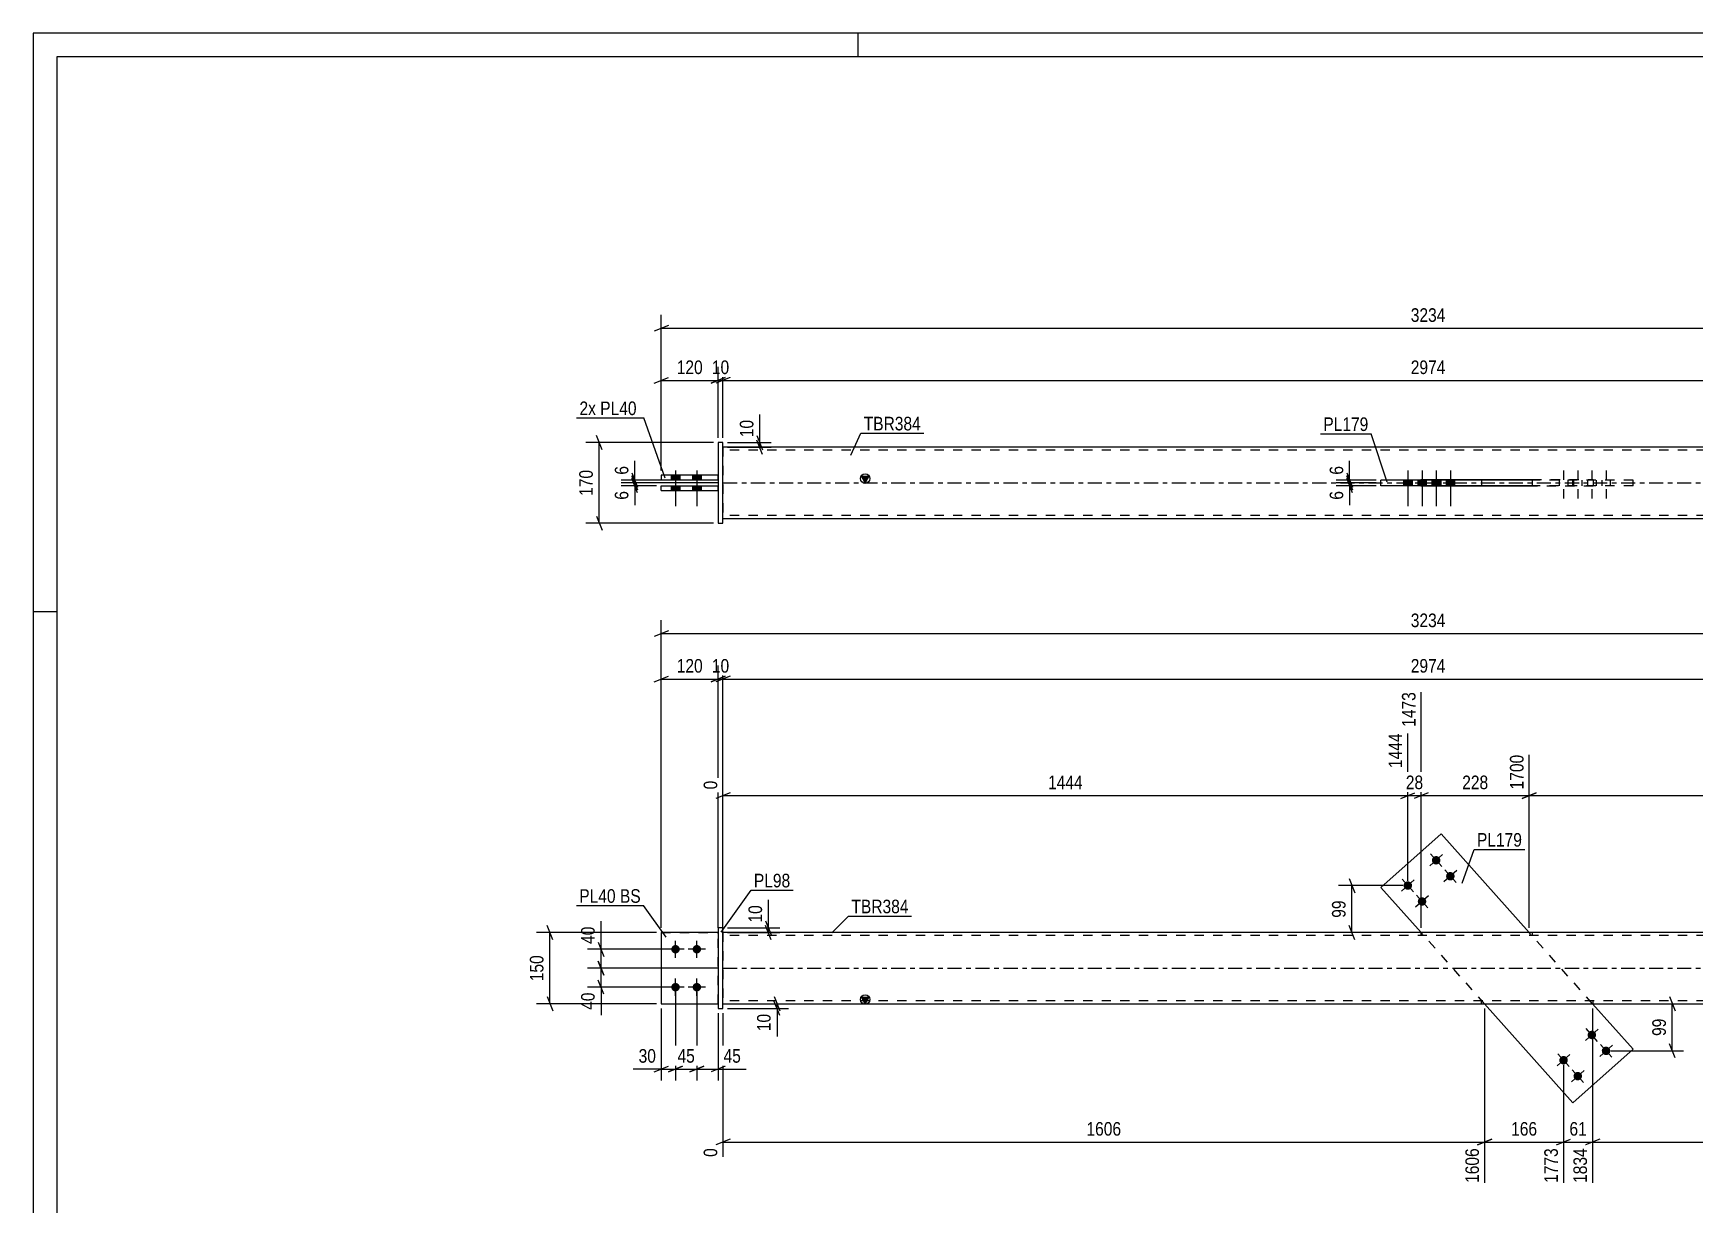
# Model space of a CAD drawing. Header units: millimetres. Extents: x 0 to 594, y 0 to 420.
# Drawn here: x 0 to 350.4, y 173 to 420 of the extents above; entities that cross this region are included whole.
import ezdxf

# ---------------------------------------------------------------- set-up
doc = ezdxf.new("R2010")
doc.units = ezdxf.units.MM
doc.linetypes.add('DXK_LINE_DOT2', pattern=[3.9198, 1.9599, -1.9599])
doc.linetypes.add('DXK_LINE_DOT3', pattern=[5.9187, 2.979, -0.9799, 0.9799, -0.9799])
doc.styles.add('Arial Narrow', font='ARIALN.TTF', dxfattribs={"height": 0.2})

# ---------------------------------------------------------------- blocks, each defined once
blk = doc.blocks.new('Unknown-580570776-1132')
at = {"color": 5, "linetype": 'Continuous'}
for p, q in [((594, 420), (0, 420)), ((0, 420), (0, 0)), ((174, 415), (174, 420)), ((589, 415), (5, 415)), ((5, 415), (5, 5)), ((5, 298), (0, 298))]:
    blk.add_line(p, q, dxfattribs=at)
blk = doc.blocks.new('Part-580570776-1690 - 1679')
at = {"color": 2, "linetype": 'Continuous'}
for p, q in [((284.2, 239.94), (296.89, 251.26)), ((296.89, 251.26), (315.49, 230.4)), ((292.71, 230.4), (284.2, 239.94)), ((324.7, 194.54), (306.09, 215.4)), ((337.38, 205.85), (328.87, 215.4)), ((337.38, 205.85), (324.7, 194.54))]:
    blk.add_line(p, q, dxfattribs=at)
at = {"color": 7, "linetype": 'DXK_LINE_DOT2'}
for p, q in [((306.09, 215.4), (292.71, 230.4)), ((328.87, 215.4), (315.49, 230.4))]:
    blk.add_line(p, q, dxfattribs=at)
blk = doc.blocks.new('Bolt-580570776-1682 - 1679')
at = {"linetype": 'Continuous'}
for points in [[(328.03, 208.23, -1), (329.37, 209.43, -1)], [(322.06, 202.9, -1), (323.4, 204.1, -1)], [(331.02, 204.87, -1), (332.37, 206.07, -1)], [(325.05, 199.55, -1), (326.4, 200.74, -1)]]:
    blk.add_hatch(color=1, dxfattribs=at).paths.add_polyline_path(points)
at = {"color": 1, "linetype": 'Continuous'}
for p, q in [((327.36, 207.63), (330.04, 210.03)), ((329.9, 207.48), (327.5, 210.17)), ((332.89, 204.13), (330.5, 206.81)), ((321.39, 202.31), (324.07, 204.7)), ((323.93, 202.16), (321.53, 204.85)), ((330.35, 204.27), (333.04, 206.67)), ((324.38, 198.95), (327.07, 201.34)), ((326.92, 198.8), (324.53, 201.49))]:
    blk.add_line(p, q, dxfattribs=at)
blk = doc.blocks.new('Bolt-580570776-1683 - 1679')
at = {"linetype": 'Continuous'}
for points in [[(296.53, 246.25, -1), (295.19, 245.05, -1)], [(299.53, 242.89, -1), (298.18, 241.69, -1)], [(290.56, 240.92, -1), (289.22, 239.72, -1)], [(293.56, 237.56, -1), (292.21, 236.37, -1)]]:
    blk.add_hatch(color=1, dxfattribs=at).paths.add_polyline_path(points)
at = {"color": 1, "linetype": 'Continuous'}
for p, q in [((297.2, 246.85), (294.52, 244.45)), ((294.66, 246.99), (297.06, 244.31)), ((300.2, 243.49), (297.51, 241.09)), ((297.66, 243.63), (300.05, 240.95)), ((291.23, 241.52), (288.55, 239.13)), ((288.69, 241.67), (291.09, 238.98)), ((291.69, 238.31), (294.08, 235.62)), ((294.23, 238.16), (291.54, 235.77))]:
    blk.add_line(p, q, dxfattribs=at)
blk = doc.blocks.new('Bolt-580570776-1684 - 1679')
at = {"linetype": 'Continuous'}
for points in [[(135.45, 226, -1), (135.45, 227.8, -1)], [(139.95, 226, -1), (139.95, 227.8, -1)], [(135.45, 218, -1), (135.45, 219.8, -1)], [(139.95, 218, -1), (139.95, 219.8, -1)]]:
    blk.add_hatch(color=1, dxfattribs=at).paths.add_polyline_path(points)
at = {"color": 1, "linetype": 'Continuous'}
for p, q in [((135.45, 225.1), (135.45, 228.7)), ((139.95, 225.1), (139.95, 228.7)), ((137.25, 226.9), (133.65, 226.9)), ((141.75, 226.9), (138.15, 226.9)), ((137.25, 218.9), (133.65, 218.9)), ((135.45, 217.1), (135.45, 220.7)), ((141.75, 218.9), (138.15, 218.9)), ((139.95, 217.1), (139.95, 220.7))]:
    blk.add_line(p, q, dxfattribs=at)
blk = doc.blocks.new('Part-580570776-1695 - 1679')
at = {"color": 2, "linetype": 'Continuous'}
for p, q in [((145.45, 231.4), (144.45, 231.4)), ((144.45, 231.4), (144.45, 214.4)), ((145.45, 214.4), (145.45, 231.4)), ((144.45, 214.4), (145.45, 214.4))]:
    blk.add_line(p, q, dxfattribs=at)
blk = doc.blocks.new('Part-580570776-1700 - 1679')
at = {"color": 7, "linetype": 'DXK_LINE_DOT2'}
for p, q in [((132.45, 230.4), (132.45, 215.4)), ((132.45, 230.4), (144.45, 230.4)), ((144.45, 230.4), (144.45, 215.4)), ((132.45, 215.4), (144.45, 215.4))]:
    blk.add_line(p, q, dxfattribs=at)
blk = doc.blocks.new('Part-580570776-1705 - 1679')
at = {"color": 2, "linetype": 'Continuous'}
for p, q in [((132.45, 230.4), (132.45, 215.4)), ((144.45, 230.4), (132.45, 230.4)), ((132.45, 215.4), (144.45, 215.4))]:
    blk.add_line(p, q, dxfattribs=at)
at = {"color": 7, "linetype": 'DXK_LINE_DOT2'}
blk.add_line((144.45, 215.4), (144.45, 230.4), dxfattribs=at)
blk = doc.blocks.new('Part-580570776-1721 - 1679')
at = {"linetype": 'Continuous'}
blk.add_hatch(color=2, dxfattribs=at).paths.add_polyline_path([(175.45, 215.4), (174.65, 216.8), (176.25, 216.8)])
at = {"color": 2, "linetype": 'Continuous'}
for p, q in [((442.88, 230.4), (145.45, 230.4)), ((145.45, 215.4), (442.88, 215.4)), ((175.45, 215.4), (174.65, 216.8)), ((174.65, 216.8), (176.25, 216.8)), ((176.25, 216.8), (175.45, 215.4))]:
    blk.add_line(p, q, dxfattribs=at)
at = {"color": 7, "linetype": 'DXK_LINE_DOT2'}
for p, q in [((145.45, 230.4), (145.45, 215.4)), ((442.88, 229.8), (145.45, 229.8)), ((292.61, 230.4), (292.61, 229.8)), ((316.13, 230.4), (316.13, 229.8)), ((442.88, 215.4), (442.88, 230.4)), ((442.88, 216), (145.45, 216)), ((305.46, 215.4), (305.46, 216)), ((328.97, 215.4), (328.97, 216))]:
    blk.add_line(p, q, dxfattribs=at)
at = {"color": 7, "linetype": 'DXK_LINE_DOT3'}
blk.add_line((145.45, 222.9), (442.88, 222.9), dxfattribs=at)
at = {"color": 2, "linetype": 'Continuous'}
blk.add_circle((175.45, 216.3), 1, dxfattribs=at)
blk = doc.blocks.new('Part-580570776-1415 - 1369')
at = {"color": 2, "linetype": 'Continuous'}
for p, q in [((132.45, 326.81), (132.45, 325.81)), ((144.45, 326.81), (132.45, 326.81)), ((144.45, 325.81), (132.45, 325.81))]:
    blk.add_line(p, q, dxfattribs=at)
at = {"color": 7, "linetype": 'DXK_LINE_DOT2'}
blk.add_line((144.45, 325.81), (144.45, 326.81), dxfattribs=at)
blk = doc.blocks.new('Part-580570776-1463 - 1369')
at = {"linetype": 'Continuous'}
blk.add_hatch(color=2, dxfattribs=at).paths.add_polyline_path([(175.45, 325.21), (174.65, 326.61), (176.25, 326.61)])
at = {"color": 2, "linetype": 'Continuous'}
for p, q in [((442.88, 332.71), (145.45, 332.71)), ((175.45, 325.21), (174.65, 326.61)), ((174.65, 326.61), (176.25, 326.61)), ((176.25, 326.61), (175.45, 325.21)), ((292.61, 325.81), (292.61, 325.91)), ((292.61, 325.91), (316.13, 325.91)), ((305.46, 325.81), (305.46, 325.91)), ((316.13, 325.91), (316.13, 324.51)), ((292.61, 324.51), (292.61, 324.61)), ((316.13, 324.51), (292.61, 324.51)), ((305.46, 324.51), (305.46, 324.61)), ((145.45, 317.71), (442.88, 317.71))]:
    blk.add_line(p, q, dxfattribs=at)
at = {"color": 7, "linetype": 'DXK_LINE_DOT2'}
for p, q in [((145.45, 332.71), (145.45, 317.71)), ((442.88, 332.11), (145.45, 332.11)), ((442.88, 317.71), (442.88, 332.71)), ((292.61, 325.91), (292.61, 324.61)), ((305.46, 325.91), (305.46, 324.61)), ((316.13, 325.91), (328.97, 325.91)), ((328.97, 325.91), (328.97, 324.51)), ((328.97, 324.51), (316.13, 324.51)), ((442.88, 318.31), (145.45, 318.31))]:
    blk.add_line(p, q, dxfattribs=at)
at = {"color": 7, "linetype": 'DXK_LINE_DOT3'}
blk.add_line((145.45, 325.21), (442.88, 325.21), dxfattribs=at)
at = {"color": 2, "linetype": 'Continuous'}
blk.add_circle((175.45, 326.11), 1, dxfattribs=at)
blk = doc.blocks.new('Part-580570776-1399 - 1369')
at = {"color": 2, "linetype": 'Continuous'}
for p, q in [((284.2, 324.61), (284.2, 325.81)), ((316.13, 325.81), (284.2, 325.81)), ((316.13, 324.61), (284.2, 324.61)), ((296.89, 324.61), (296.89, 325.81))]:
    blk.add_line(p, q, dxfattribs=at)
at = {"color": 7, "linetype": 'DXK_LINE_DOT2'}
for p, q in [((337.38, 325.81), (316.13, 325.81)), ((337.38, 324.61), (316.13, 324.61)), ((324.7, 324.61), (324.7, 325.81)), ((337.38, 324.61), (337.38, 325.81))]:
    blk.add_line(p, q, dxfattribs=at)
blk = doc.blocks.new('Part-580570776-1420 - 1369')
at = {"color": 2, "linetype": 'Continuous'}
for p, q in [((132.45, 323.61), (132.45, 324.61)), ((132.45, 324.61), (144.45, 324.61)), ((132.45, 323.61), (144.45, 323.61))]:
    blk.add_line(p, q, dxfattribs=at)
at = {"color": 7, "linetype": 'DXK_LINE_DOT2'}
blk.add_line((144.45, 323.61), (144.45, 324.61), dxfattribs=at)
blk = doc.blocks.new('Bolt-580570776-1372 - 1369')
at = {"linetype": 'Continuous'}
for points in [[(134.55, 325.81), (136.35, 325.81), (136.35, 326.81), (134.55, 326.81)], [(134.55, 325.81), (136.35, 325.81), (136.35, 326.81), (134.55, 326.81)], [(139.05, 325.81), (140.85, 325.81), (140.85, 326.81), (139.05, 326.81)], [(139.05, 325.81), (140.85, 325.81), (140.85, 326.81), (139.05, 326.81)], [(134.55, 323.61), (136.35, 323.61), (136.35, 324.61), (134.55, 324.61)], [(134.55, 323.61), (136.35, 323.61), (136.35, 324.61), (134.55, 324.61)], [(139.05, 323.61), (140.85, 323.61), (140.85, 324.61), (139.05, 324.61)], [(139.05, 323.61), (140.85, 323.61), (140.85, 324.61), (139.05, 324.61)]]:
    blk.add_hatch(color=1, dxfattribs=at).paths.add_polyline_path(points)
at = {"color": 1, "linetype": 'Continuous'}
for p, q in [((134.55, 326.81), (134.55, 325.81)), ((134.55, 326.81), (134.55, 325.81)), ((135.45, 327.81), (135.45, 320.31)), ((135.45, 327.81), (135.45, 320.31)), ((136.35, 326.81), (136.35, 325.81)), ((136.35, 326.81), (136.35, 325.81)), ((139.05, 326.81), (139.05, 325.81)), ((139.05, 326.81), (139.05, 325.81)), ((139.95, 327.81), (139.95, 320.31)), ((139.95, 327.81), (139.95, 320.31)), ((140.85, 326.81), (140.85, 325.81)), ((140.85, 326.81), (140.85, 325.81)), ((134.55, 324.61), (134.55, 323.61)), ((134.55, 324.61), (134.55, 323.61)), ((136.35, 324.61), (136.35, 323.61)), ((136.35, 324.61), (136.35, 323.61)), ((139.05, 324.61), (139.05, 323.61)), ((139.05, 324.61), (139.05, 323.61)), ((140.85, 324.61), (140.85, 323.61)), ((140.85, 324.61), (140.85, 323.61))]:
    blk.add_line(p, q, dxfattribs=at)
blk = doc.blocks.new('Part-580570776-1400 - 1369')
at = {"color": 2, "linetype": 'Continuous'}
for p, q in [((145.45, 333.71), (144.45, 333.71)), ((144.45, 333.71), (144.45, 316.71)), ((145.45, 316.71), (145.45, 333.71)), ((144.45, 316.71), (145.45, 316.71))]:
    blk.add_line(p, q, dxfattribs=at)
blk = doc.blocks.new('Bolt-580570776-1442 - 1369')
at = {"color": 1, "linetype": 'DXK_LINE_DOT2'}
for p, q in [((322.73, 327.81), (322.73, 320.31)), ((325.72, 327.81), (325.72, 320.31)), ((328.7, 327.81), (328.7, 320.31)), ((331.69, 327.81), (331.69, 320.31)), ((321.83, 325.81), (321.83, 324.61)), ((323.63, 325.81), (323.63, 324.61)), ((324.82, 325.81), (324.82, 324.61)), ((326.62, 325.81), (326.62, 324.61)), ((327.8, 325.81), (327.8, 324.61)), ((329.6, 325.81), (329.6, 324.61)), ((330.79, 325.81), (330.79, 324.61)), ((332.59, 325.81), (332.59, 324.61))]:
    blk.add_line(p, q, dxfattribs=at)
blk = doc.blocks.new('Bolt-580570776-1443 - 1369')
at = {"linetype": 'Continuous'}
for points in [[(290.79, 325.81), (288.99, 325.81), (288.99, 324.61), (290.79, 324.61)], [(293.79, 325.81), (291.99, 325.81), (291.99, 324.61), (293.79, 324.61)], [(296.76, 325.81), (294.96, 325.81), (294.96, 324.61), (296.76, 324.61)], [(299.76, 325.81), (297.96, 325.81), (297.96, 324.61), (299.76, 324.61)]]:
    blk.add_hatch(color=1, dxfattribs=at).paths.add_polyline_path(points)
at = {"color": 1, "linetype": 'Continuous'}
for p, q in [((289.89, 327.81), (289.89, 320.31)), ((292.89, 327.81), (292.89, 320.31)), ((295.86, 327.81), (295.86, 320.31)), ((298.86, 327.81), (298.86, 320.31)), ((288.99, 325.81), (288.99, 324.61)), ((290.79, 325.81), (290.79, 324.61)), ((291.99, 325.81), (291.99, 324.61)), ((293.79, 325.81), (293.79, 324.61)), ((294.96, 325.81), (294.96, 324.61)), ((296.76, 325.81), (296.76, 324.61)), ((297.96, 325.81), (297.96, 324.61)), ((299.76, 325.81), (299.76, 324.61))]:
    blk.add_line(p, q, dxfattribs=at)
blk = doc.blocks.new('StraightDimension-580570776-1817 - 1679')
at = {"color": 7, "linetype": 'Continuous'}
for p, q in [((306.09, 214.4), (306.09, 177.63)), ((145.45, 213.4), (145.45, 183.12)), ((146.95, 186.85), (143.95, 185.65)), ((145.45, 186.25), (306.09, 186.25)), ((304.59, 185.65), (307.59, 186.85))]:
    blk.add_line(p, q, dxfattribs=at)
at = {"color": 0}
blk.add_wipeout([(230.03, 187), (230.03, 191.2), (221.52, 191.2), (221.52, 187)], dxfattribs=at)
at = {"color": 0, "linetype": 'Continuous'}
for points in [[(144.85, 185.55), (140.65, 185.55), (140.65, 182.52), (144.85, 182.52)], [(305.49, 185.55), (301.29, 185.55), (301.29, 177.03), (305.49, 177.03)]]:
    blk.add_wipeout(points, dxfattribs=at)
at = {"color": 3, "style": 'Arial Narrow'}
blk.add_text('1606', height=2.863, dxfattribs=at).set_placement((222.12, 187.6))
at = {"color": 3, "linetype": 'Continuous', "style": 'Arial Narrow'}
for s, height, p in [('0', 2.86, (144.25, 183.12)), ('1606', 2.863, (304.89, 177.63))]:
    blk.add_text(s, height=height, rotation=90.0002, dxfattribs=at).set_placement(p)
blk = doc.blocks.new('StraightDimension-580570776-5932 - 1679')
at = {"color": 7, "linetype": 'Continuous'}
for p, q in [((315.49, 231.4), (315.49, 267.9)), ((442.88, 232.4), (442.88, 267.9)), ((316.99, 259.89), (313.99, 258.69)), ((441.38, 258.69), (444.38, 259.89)), ((315.49, 259.29), (442.88, 259.29))]:
    blk.add_line(p, q, dxfattribs=at)
at = {"color": 0, "linetype": 'Continuous'}
blk.add_wipeout([(442.28, 268.5), (438.08, 268.5), (438.08, 259.99), (442.28, 259.99)], dxfattribs=at)
at = {"color": 0}
blk.add_wipeout([(383.44, 260.04), (383.44, 264.24), (374.93, 264.24), (374.93, 260.04)], dxfattribs=at)
at = {"color": 3, "linetype": 'Continuous', "style": 'Arial Narrow'}
blk.add_text('2974', height=2.863, rotation=90.0002, dxfattribs=at).set_placement((441.68, 260.59))
at = {"color": 3, "style": 'Arial Narrow'}
blk.add_text('1274', height=2.863, dxfattribs=at).set_placement((375.53, 260.64))
blk = doc.blocks.new('StraightDimension-580570776-4378 - 1679')
at = {"color": 7, "linetype": 'Continuous'}
for p, q in [((119.15, 224.4), (120.35, 221.4)), ((144.45, 222.9), (116.9, 222.9)), ((119.75, 218.9), (119.75, 222.9)), ((134.45, 218.9), (116.9, 218.9)), ((120.35, 217.4), (119.15, 220.4))]:
    blk.add_line(p, q, dxfattribs=at)
at = {"color": 0}
blk.add_wipeout([(119, 218.37), (114.8, 218.37), (114.8, 213.52), (119, 213.52)], dxfattribs=at)
at = {"color": 7, "linetype": 'Continuous'}
blk.add_line((119.75, 218.9), (119.75, 212.99), dxfattribs=at)
blk.add_line((119.75, 218.9), (119.75, 212.99), dxfattribs=at)
at = {"color": 3, "style": 'Arial Narrow'}
blk.add_text('40', height=2.863, rotation=90.0002, dxfattribs=at).set_placement((118.4, 214.12))
blk = doc.blocks.new('StraightDimension-580570776-1870 - 1679')
at = {"color": 7, "linetype": 'Continuous'}
for p, q in [((146.45, 215.4), (159.26, 215.4)), ((146.45, 214.4), (159.26, 214.4)), ((156.26, 216.9), (157.46, 213.9)), ((157.46, 212.9), (156.26, 215.9)), ((156.86, 214.4), (156.86, 215.4))]:
    blk.add_line(p, q, dxfattribs=at)
at = {"color": 0}
blk.add_wipeout([(156.11, 213.87), (151.91, 213.87), (151.91, 209.02), (156.11, 209.02)], dxfattribs=at)
at = {"color": 7, "linetype": 'Continuous'}
blk.add_line((156.86, 214.4), (156.86, 208.49), dxfattribs=at)
blk.add_line((156.86, 214.4), (156.86, 208.49), dxfattribs=at)
at = {"color": 3, "style": 'Arial Narrow'}
blk.add_text('10', height=2.863, rotation=90.0002, dxfattribs=at).set_placement((155.51, 209.62))
blk = doc.blocks.new('StraightDimension-580570776-1806 - 1679')
at = {"color": 7, "linetype": 'Continuous'}
for p, q in [((135.45, 217.9), (135.45, 199.23)), ((132.45, 214.4), (132.45, 199.23)), ((130.95, 201.03), (133.95, 202.23)), ((132.45, 201.63), (135.45, 201.63)), ((136.95, 202.23), (133.95, 201.03))]:
    blk.add_line(p, q, dxfattribs=at)
at = {"color": 0}
blk.add_wipeout([(131.93, 202.38), (131.93, 206.58), (127.07, 206.58), (127.07, 202.38)], dxfattribs=at)
at = {"color": 7, "linetype": 'Continuous'}
blk.add_line((132.45, 201.63), (126.55, 201.63), dxfattribs=at)
blk.add_line((132.45, 201.63), (126.55, 201.63), dxfattribs=at)
at = {"color": 3, "style": 'Arial Narrow'}
blk.add_text('30', height=2.863, dxfattribs=at).set_placement((127.67, 202.98))
blk = doc.blocks.new('StraightDimension-580570776-6080 - 1679')
at = {"color": 7, "linetype": 'Continuous'}
for p, q in [((146.95, 284.46), (143.95, 283.26)), ((145.45, 232.4), (145.45, 286.71)), ((145.45, 283.86), (442.88, 283.86)), ((441.38, 283.26), (444.38, 284.46)), ((442.88, 232.4), (442.88, 286.71))]:
    blk.add_line(p, q, dxfattribs=at)
at = {"color": 0}
blk.add_wipeout([(298.42, 284.61), (298.42, 288.81), (289.91, 288.81), (289.91, 284.61)], dxfattribs=at)
at = {"color": 3, "style": 'Arial Narrow'}
blk.add_text('2974', height=2.863, dxfattribs=at).set_placement((290.51, 285.21))
blk = doc.blocks.new('StraightDimension-580570776-6081 - 1679')
at = {"color": 7, "linetype": 'Continuous'}
for p, q in [((142.95, 283.26), (145.95, 284.46)), ((146.95, 284.46), (143.95, 283.26)), ((144.45, 231.4), (144.45, 286.71)), ((144.45, 283.86), (145.45, 283.86)), ((145.45, 232.4), (145.45, 286.71))]:
    blk.add_line(p, q, dxfattribs=at)
at = {"color": 0}
blk.add_wipeout([(147.38, 284.61), (147.38, 288.81), (142.52, 288.81), (142.52, 284.61)], dxfattribs=at)
at = {"color": 3, "style": 'Arial Narrow'}
blk.add_text('10', height=2.863, dxfattribs=at).set_placement((143.12, 285.21))
blk = doc.blocks.new('StraightDimension-580570776-4377 - 1679')
at = {"color": 7, "linetype": 'Continuous'}
for p, q in [((119.15, 228.4), (120.35, 225.4)), ((134.45, 226.9), (116.9, 226.9)), ((120.35, 221.4), (119.15, 224.4)), ((119.75, 222.9), (119.75, 226.9)), ((144.45, 222.9), (116.9, 222.9))]:
    blk.add_line(p, q, dxfattribs=at)
at = {"color": 0}
blk.add_wipeout([(119, 232.28), (114.8, 232.28), (114.8, 227.42), (119, 227.42)], dxfattribs=at)
at = {"color": 7, "linetype": 'Continuous'}
blk.add_line((119.75, 226.9), (119.75, 232.8), dxfattribs=at)
blk.add_line((119.75, 226.9), (119.75, 232.8), dxfattribs=at)
at = {"color": 3, "style": 'Arial Narrow'}
blk.add_text('40', height=2.863, rotation=90.0002, dxfattribs=at).set_placement((118.4, 228.02))
blk = doc.blocks.new('StraightDimension-580570776-1843 - 1679')
at = {"color": 7, "linetype": 'Continuous'}
for p, q in [((328.87, 214.4), (328.87, 177.63)), ((322.73, 202.5), (322.73, 177.63)), ((321.23, 185.65), (324.23, 186.85)), ((322.73, 186.25), (328.87, 186.25)), ((330.37, 186.85), (327.37, 185.65))]:
    blk.add_line(p, q, dxfattribs=at)
at = {"color": 0}
blk.add_wipeout([(328.23, 187), (328.23, 191.2), (323.37, 191.2), (323.37, 187)], dxfattribs=at)
at = {"color": 3, "style": 'Arial Narrow'}
blk.add_text('61', height=2.863, dxfattribs=at).set_placement((323.97, 187.6))
at = {"color": 0, "linetype": 'Continuous'}
blk.add_wipeout([(328.27, 185.55), (324.07, 185.55), (324.07, 177.03), (328.27, 177.03)], dxfattribs=at)
at = {"color": 3, "linetype": 'Continuous', "style": 'Arial Narrow'}
blk.add_text('1834', height=2.863, rotation=90.0002, dxfattribs=at).set_placement((327.67, 177.63))
blk = doc.blocks.new('StraightDimension-580570776-6082 - 1679')
at = {"color": 7, "linetype": 'Continuous'}
for p, q in [((130.95, 283.26), (133.95, 284.46)), ((132.45, 231.4), (132.45, 286.71)), ((132.45, 283.86), (144.45, 283.86)), ((145.95, 284.46), (142.95, 283.26)), ((144.45, 231.4), (144.45, 286.71))]:
    blk.add_line(p, q, dxfattribs=at)
at = {"color": 0}
blk.add_wipeout([(141.79, 284.61), (141.79, 288.81), (135.11, 288.81), (135.11, 284.61)], dxfattribs=at)
at = {"color": 3, "style": 'Arial Narrow'}
blk.add_text('120', height=2.863, dxfattribs=at).set_placement((135.71, 285.21))
blk = doc.blocks.new('StraightDimension-580570776-5935 - 1679')
at = {"color": 7, "linetype": 'Continuous'}
for p, q in [((289.89, 241.32), (289.89, 272.4)), ((146.95, 259.89), (143.95, 258.69)), ((145.45, 231.4), (145.45, 262.42)), ((288.39, 258.69), (291.39, 259.89)), ((145.45, 259.29), (289.89, 259.29))]:
    blk.add_line(p, q, dxfattribs=at)
at = {"color": 0, "linetype": 'Continuous'}
for points in [[(289.29, 273), (285.09, 273), (285.09, 264.49), (289.29, 264.49)], [(144.85, 263.02), (140.65, 263.02), (140.65, 259.99), (144.85, 259.99)]]:
    blk.add_wipeout(points, dxfattribs=at)
at = {"color": 0}
blk.add_wipeout([(221.93, 260.04), (221.93, 264.24), (213.41, 264.24), (213.41, 260.04)], dxfattribs=at)
at = {"color": 3, "linetype": 'Continuous', "style": 'Arial Narrow'}
for s, height, p in [('1444', 2.863, (288.69, 265.09)), ('0', 2.86, (144.25, 260.59))]:
    blk.add_text(s, height=height, rotation=90.0002, dxfattribs=at).set_placement(p)
at = {"color": 3, "style": 'Arial Narrow'}
blk.add_text('1444', height=2.863, dxfattribs=at).set_placement((214.01, 260.64))
blk = doc.blocks.new('StraightDimension-580570776-1792 - 1679')
at = {"color": 7, "linetype": 'Continuous'}
for p, q in [((139.95, 217.9), (139.95, 199.23)), ((144.45, 213.4), (144.45, 199.23)), ((138.45, 201.03), (141.45, 202.23)), ((139.95, 201.63), (144.45, 201.63)), ((145.95, 202.23), (142.95, 201.03))]:
    blk.add_line(p, q, dxfattribs=at)
at = {"color": 0}
blk.add_wipeout([(149.83, 202.38), (149.83, 206.58), (144.98, 206.58), (144.98, 202.38)], dxfattribs=at)
at = {"color": 7, "linetype": 'Continuous'}
blk.add_line((144.45, 201.63), (150.36, 201.63), dxfattribs=at)
blk.add_line((144.45, 201.63), (150.36, 201.63), dxfattribs=at)
at = {"color": 3, "style": 'Arial Narrow'}
blk.add_text('45', height=2.863, dxfattribs=at).set_placement((145.58, 202.98))
blk = doc.blocks.new('StraightDimension-580570776-1799 - 1679')
at = {"color": 7, "linetype": 'Continuous'}
for p, q in [((135.45, 217.9), (135.45, 199.23)), ((139.95, 217.9), (139.95, 199.23)), ((133.95, 201.03), (136.95, 202.23)), ((135.45, 201.63), (139.95, 201.63)), ((141.45, 202.23), (138.45, 201.03))]:
    blk.add_line(p, q, dxfattribs=at)
at = {"color": 0}
blk.add_wipeout([(140.13, 202.38), (140.13, 206.58), (135.27, 206.58), (135.27, 202.38)], dxfattribs=at)
at = {"color": 3, "style": 'Arial Narrow'}
blk.add_text('45', height=2.863, dxfattribs=at).set_placement((135.87, 202.98))
blk = doc.blocks.new('StraightDimension-580570776-1829 - 1679')
at = {"color": 7, "linetype": 'Continuous'}
for p, q in [((306.09, 214.4), (306.09, 177.63)), ((322.73, 202.5), (322.73, 177.63)), ((307.59, 186.85), (304.59, 185.65)), ((306.09, 186.25), (322.73, 186.25)), ((321.23, 185.65), (324.23, 186.85))]:
    blk.add_line(p, q, dxfattribs=at)
at = {"color": 0}
blk.add_wipeout([(317.75, 187), (317.75, 191.2), (311.07, 191.2), (311.07, 187)], dxfattribs=at)
at = {"color": 3, "style": 'Arial Narrow'}
blk.add_text('166', height=2.863, dxfattribs=at).set_placement((311.67, 187.6))
at = {"color": 0, "linetype": 'Continuous'}
blk.add_wipeout([(322.13, 185.55), (317.93, 185.55), (317.93, 177.03), (322.13, 177.03)], dxfattribs=at)
at = {"color": 3, "linetype": 'Continuous', "style": 'Arial Narrow'}
blk.add_text('1773', height=2.863, rotation=90.0002, dxfattribs=at).set_placement((321.53, 177.63))
blk = doc.blocks.new('StraightDimension-580570776-1857 - 1679')
at = {"color": 7, "linetype": 'Continuous'}
for p, q in [((328.87, 214.4), (328.87, 177.63)), ((442.88, 213.4), (442.88, 177.63)), ((330.37, 186.85), (327.37, 185.65)), ((328.87, 186.25), (442.88, 186.25)), ((441.38, 185.65), (444.38, 186.85))]:
    blk.add_line(p, q, dxfattribs=at)
at = {"color": 0}
blk.add_wipeout([(390.13, 187), (390.13, 191.2), (381.62, 191.2), (381.62, 187)], dxfattribs=at)
at = {"color": 0, "linetype": 'Continuous'}
blk.add_wipeout([(442.28, 185.55), (438.08, 185.55), (438.08, 177.03), (442.28, 177.03)], dxfattribs=at)
at = {"color": 3, "style": 'Arial Narrow'}
blk.add_text('1140', height=2.863, dxfattribs=at).set_placement((382.22, 187.6))
at = {"color": 3, "linetype": 'Continuous', "style": 'Arial Narrow'}
blk.add_text('2974', height=2.863, rotation=90.0002, dxfattribs=at).set_placement((441.68, 177.63))
blk = doc.blocks.new('StraightDimension-580570776-1879 - 1679')
at = {"color": 7, "linetype": 'Continuous'}
for p, q in [((146.45, 231.4), (157.45, 231.4)), ((154.45, 232.9), (155.65, 229.9)), ((155.65, 228.9), (154.45, 231.9)), ((155.05, 230.4), (155.05, 231.4)), ((146.45, 230.4), (157.45, 230.4))]:
    blk.add_line(p, q, dxfattribs=at)
at = {"color": 0}
blk.add_wipeout([(154.3, 236.78), (150.1, 236.78), (150.1, 231.92), (154.3, 231.92)], dxfattribs=at)
at = {"color": 7, "linetype": 'Continuous'}
blk.add_line((155.05, 231.4), (155.05, 237.3), dxfattribs=at)
blk.add_line((155.05, 231.4), (155.05, 237.3), dxfattribs=at)
at = {"color": 3, "style": 'Arial Narrow'}
blk.add_text('10', height=2.863, rotation=90.0002, dxfattribs=at).set_placement((153.7, 232.52))
blk = doc.blocks.new('StraightDimension-580570776-4522 - 1679')
at = {"color": 7, "linetype": 'Continuous'}
for p, q in [((277.51, 241.82), (278.71, 238.82)), ((288.89, 240.32), (275.26, 240.32)), ((278.11, 230.4), (278.11, 240.32)), ((278.71, 228.9), (277.51, 231.9)), ((285.98, 230.4), (275.26, 230.4))]:
    blk.add_line(p, q, dxfattribs=at)
at = {"color": 0}
blk.add_wipeout([(277.36, 237.79), (273.16, 237.79), (273.16, 232.93), (277.36, 232.93)], dxfattribs=at)
at = {"color": 3, "style": 'Arial Narrow'}
blk.add_text('99', height=2.863, rotation=90.0002, dxfattribs=at).set_placement((276.76, 233.53))
blk = doc.blocks.new('StraightDimension-580570776-1946 - 1679')
at = {"color": 7, "linetype": 'Continuous'}
for p, q in [((109.55, 228.9), (108.35, 231.9)), ((131.45, 230.4), (106.1, 230.4)), ((108.95, 215.4), (108.95, 230.4)), ((131.45, 215.4), (106.1, 215.4)), ((108.35, 216.9), (109.55, 213.9))]:
    blk.add_line(p, q, dxfattribs=at)
at = {"color": 0}
blk.add_wipeout([(108.2, 226.24), (104, 226.24), (104, 219.55), (108.2, 219.55)], dxfattribs=at)
at = {"color": 3, "style": 'Arial Narrow'}
blk.add_text('150', height=2.863, rotation=90.0002, dxfattribs=at).set_placement((107.6, 220.15))
blk = doc.blocks.new('StraightDimension-580570776-1960 - 1679')
at = {"color": 7, "linetype": 'Continuous'}
for p, q in [((295.17, 215.4), (348.06, 215.4)), ((345.06, 216.9), (346.26, 213.9)), ((345.66, 205.47), (345.66, 215.4)), ((346.26, 203.97), (345.06, 206.97)), ((332.69, 205.47), (348.06, 205.47))]:
    blk.add_line(p, q, dxfattribs=at)
at = {"color": 0}
blk.add_wipeout([(344.91, 212.86), (340.71, 212.86), (340.71, 208.01), (344.91, 208.01)], dxfattribs=at)
at = {"color": 3, "style": 'Arial Narrow'}
blk.add_text('99', height=2.863, rotation=90.0002, dxfattribs=at).set_placement((344.31, 208.61))
blk = doc.blocks.new('StraightDimension-580570776-5714 - 1679')
at = {"color": 7, "linetype": 'Continuous'}
for p, q in [((132.45, 231.4), (132.45, 296.3)), ((455.88, 231.4), (455.88, 296.3)), ((133.95, 294.05), (130.95, 292.85)), ((132.45, 293.45), (455.88, 293.45)), ((454.38, 292.85), (457.38, 294.05))]:
    blk.add_line(p, q, dxfattribs=at)
at = {"color": 0}
blk.add_wipeout([(298.42, 294.2), (298.42, 298.4), (289.91, 298.4), (289.91, 294.2)], dxfattribs=at)
at = {"color": 3, "style": 'Arial Narrow'}
blk.add_text('3234', height=2.863, dxfattribs=at).set_placement((290.51, 294.8))
blk = doc.blocks.new('StraightDimension-580570776-5933 - 1679')
at = {"color": 7, "linetype": 'Continuous'}
for p, q in [((292.71, 231.4), (292.71, 281.1)), ((315.49, 231.4), (315.49, 267.9)), ((294.21, 259.89), (291.21, 258.69)), ((313.99, 258.69), (316.99, 259.89)), ((292.71, 259.29), (315.49, 259.29))]:
    blk.add_line(p, q, dxfattribs=at)
at = {"color": 0, "linetype": 'Continuous'}
blk.add_wipeout([(314.89, 268.5), (310.69, 268.5), (310.69, 259.99), (314.89, 259.99)], dxfattribs=at)
at = {"color": 0}
blk.add_wipeout([(307.45, 260.04), (307.45, 264.24), (300.76, 264.24), (300.76, 260.04)], dxfattribs=at)
at = {"color": 3, "linetype": 'Continuous', "style": 'Arial Narrow'}
blk.add_text('1700', height=2.863, rotation=90.0002, dxfattribs=at).set_placement((314.29, 260.59))
at = {"color": 3, "style": 'Arial Narrow'}
blk.add_text('228', height=2.863, dxfattribs=at).set_placement((301.36, 260.64))
blk = doc.blocks.new('StraightDimension-580570776-5934 - 1679')
at = {"color": 7, "linetype": 'Continuous'}
for p, q in [((292.71, 231.4), (292.71, 281.1)), ((289.89, 241.32), (289.89, 272.4)), ((288.39, 258.69), (291.39, 259.89)), ((294.21, 259.89), (291.21, 258.69)), ((289.89, 259.29), (292.71, 259.29))]:
    blk.add_line(p, q, dxfattribs=at)
at = {"color": 0, "linetype": 'Continuous'}
blk.add_wipeout([(292.11, 281.7), (287.91, 281.7), (287.91, 273.19), (292.11, 273.19)], dxfattribs=at)
at = {"color": 0}
blk.add_wipeout([(293.73, 260.04), (293.73, 264.24), (288.87, 264.24), (288.87, 260.04)], dxfattribs=at)
at = {"color": 3, "linetype": 'Continuous', "style": 'Arial Narrow'}
blk.add_text('1473', height=2.863, rotation=90.0002, dxfattribs=at).set_placement((291.51, 273.79))
at = {"color": 3, "style": 'Arial Narrow'}
blk.add_text('28', height=2.863, dxfattribs=at).set_placement((289.47, 260.64))
blk = doc.blocks.new('StraightDimension-580570776-1495 - 1369')
at = {"color": 7, "linetype": 'Continuous'}
for p, q in [((126.26, 326.71), (127.46, 323.71)), ((127.46, 323.11), (126.26, 326.11)), ((144.45, 325.21), (124.01, 325.21)), ((131.45, 324.61), (124.01, 324.61)), ((126.86, 324.61), (126.86, 325.21))]:
    blk.add_line(p, q, dxfattribs=at)
at = {"color": 0}
blk.add_wipeout([(126.11, 324.09), (121.91, 324.09), (121.91, 321.06), (126.11, 321.06)], dxfattribs=at)
at = {"color": 7, "linetype": 'Continuous'}
blk.add_line((126.86, 324.61), (126.86, 320.53), dxfattribs=at)
blk.add_line((126.86, 324.61), (126.86, 320.53), dxfattribs=at)
at = {"color": 3, "style": 'Arial Narrow'}
blk.add_text('6', height=2.86, rotation=90.0002, dxfattribs=at).set_placement((125.51, 321.66))
blk = doc.blocks.new('StraightDimension-580570776-1582 - 1369')
at = {"color": 7, "linetype": 'Continuous'}
for p, q in [((146.95, 347.4), (143.95, 346.2)), ((145.45, 334.71), (145.45, 349.65)), ((441.38, 346.2), (444.38, 347.4)), ((442.88, 334.71), (442.88, 349.65)), ((145.45, 346.8), (442.88, 346.8))]:
    blk.add_line(p, q, dxfattribs=at)
at = {"color": 0}
blk.add_wipeout([(298.42, 347.55), (298.42, 351.75), (289.91, 351.75), (289.91, 347.55)], dxfattribs=at)
at = {"color": 3, "style": 'Arial Narrow'}
blk.add_text('2974', height=2.863, dxfattribs=at).set_placement((290.51, 348.15))
blk = doc.blocks.new('StraightDimension-580570776-1542 - 1369')
at = {"color": 7, "linetype": 'Continuous'}
for p, q in [((277.02, 326.71), (278.22, 323.71)), ((278.22, 323.11), (277.02, 326.11)), ((283.2, 325.21), (274.77, 325.21)), ((283.2, 324.61), (274.77, 324.61)), ((277.62, 324.61), (277.62, 325.21))]:
    blk.add_line(p, q, dxfattribs=at)
at = {"color": 0}
blk.add_wipeout([(276.87, 324.09), (272.67, 324.09), (272.67, 321.06), (276.87, 321.06)], dxfattribs=at)
at = {"color": 7, "linetype": 'Continuous'}
blk.add_line((277.62, 324.61), (277.62, 320.53), dxfattribs=at)
blk.add_line((277.62, 324.61), (277.62, 320.53), dxfattribs=at)
at = {"color": 3, "style": 'Arial Narrow'}
blk.add_text('6', height=2.86, rotation=90.0002, dxfattribs=at).set_placement((276.27, 321.66))
blk = doc.blocks.new('StraightDimension-580570776-1531 - 1369')
at = {"color": 7, "linetype": 'Continuous'}
for p, q in [((143.45, 333.71), (116.51, 333.71)), ((119.96, 332.21), (118.76, 335.21)), ((119.36, 316.71), (119.36, 333.71)), ((143.45, 316.71), (116.51, 316.71)), ((118.76, 318.21), (119.96, 315.21))]:
    blk.add_line(p, q, dxfattribs=at)
at = {"color": 0}
blk.add_wipeout([(118.61, 328.55), (114.41, 328.55), (114.41, 321.87), (118.61, 321.87)], dxfattribs=at)
at = {"color": 3, "style": 'Arial Narrow'}
blk.add_text('170', height=2.863, rotation=90.0002, dxfattribs=at).set_placement((118.01, 322.47))
blk = doc.blocks.new('StraightDimension-580570776-1477 - 1369')
at = {"color": 7, "linetype": 'Continuous'}
for p, q in [((146.45, 333.71), (155.63, 333.71)), ((152.63, 335.21), (153.83, 332.21)), ((153.83, 331.21), (152.63, 334.21)), ((153.23, 332.71), (153.23, 333.71)), ((146.45, 332.71), (155.63, 332.71))]:
    blk.add_line(p, q, dxfattribs=at)
at = {"color": 0}
blk.add_wipeout([(152.48, 339.09), (148.28, 339.09), (148.28, 334.24), (152.48, 334.24)], dxfattribs=at)
at = {"color": 7, "linetype": 'Continuous'}
blk.add_line((153.23, 333.71), (153.23, 339.62), dxfattribs=at)
blk.add_line((153.23, 333.71), (153.23, 339.62), dxfattribs=at)
at = {"color": 3, "style": 'Arial Narrow'}
blk.add_text('10', height=2.863, rotation=90.0002, dxfattribs=at).set_placement((151.88, 334.84))
blk = doc.blocks.new('StraightDimension-580570776-1513 - 1369')
at = {"color": 7, "linetype": 'Continuous'}
for p, q in [((126.26, 327.31), (127.46, 324.31)), ((127.46, 323.71), (126.26, 326.71)), ((137.45, 325.81), (124.01, 325.81)), ((144.45, 325.21), (124.01, 325.21)), ((126.86, 325.21), (126.86, 325.81))]:
    blk.add_line(p, q, dxfattribs=at)
at = {"color": 0}
blk.add_wipeout([(126.11, 329.36), (121.91, 329.36), (121.91, 326.34), (126.11, 326.34)], dxfattribs=at)
at = {"color": 7, "linetype": 'Continuous'}
blk.add_line((126.86, 325.81), (126.86, 329.89), dxfattribs=at)
blk.add_line((126.86, 325.81), (126.86, 329.89), dxfattribs=at)
at = {"color": 3, "style": 'Arial Narrow'}
blk.add_text('6', height=2.86, rotation=90.0002, dxfattribs=at).set_placement((125.51, 326.94))
blk = doc.blocks.new('StraightDimension-580570776-1546 - 1369')
at = {"color": 7, "linetype": 'Continuous'}
for p, q in [((277.02, 327.31), (278.22, 324.31)), ((278.22, 323.71), (277.02, 326.71)), ((283.2, 325.81), (274.77, 325.81)), ((283.2, 325.21), (274.77, 325.21)), ((277.62, 325.21), (277.62, 325.81))]:
    blk.add_line(p, q, dxfattribs=at)
at = {"color": 0}
blk.add_wipeout([(276.87, 329.36), (272.67, 329.36), (272.67, 326.34), (276.87, 326.34)], dxfattribs=at)
at = {"color": 7, "linetype": 'Continuous'}
blk.add_line((277.62, 325.81), (277.62, 329.89), dxfattribs=at)
blk.add_line((277.62, 325.81), (277.62, 329.89), dxfattribs=at)
at = {"color": 3, "style": 'Arial Narrow'}
blk.add_text('6', height=2.86, rotation=90.0002, dxfattribs=at).set_placement((276.27, 326.94))
blk = doc.blocks.new('StraightDimension-580570776-1551 - 1369')
at = {"color": 7, "linetype": 'Continuous'}
for p, q in [((133.95, 358.41), (130.95, 357.21)), ((132.45, 327.81), (132.45, 360.66)), ((132.45, 357.81), (455.88, 357.81)), ((454.38, 357.21), (457.38, 358.41)), ((455.88, 327.81), (455.88, 360.66))]:
    blk.add_line(p, q, dxfattribs=at)
at = {"color": 0}
blk.add_wipeout([(298.42, 358.56), (298.42, 362.76), (289.91, 362.76), (289.91, 358.56)], dxfattribs=at)
at = {"color": 3, "style": 'Arial Narrow'}
blk.add_text('3234', height=2.863, dxfattribs=at).set_placement((290.51, 359.16))
blk = doc.blocks.new('StraightDimension-580570776-1562 - 1369')
at = {"color": 7, "linetype": 'Continuous'}
for p, q in [((142.95, 346.2), (145.95, 347.4)), ((146.95, 347.4), (143.95, 346.2)), ((144.45, 334.71), (144.45, 349.65)), ((145.45, 334.71), (145.45, 349.65)), ((144.45, 346.8), (145.45, 346.8))]:
    blk.add_line(p, q, dxfattribs=at)
at = {"color": 0}
blk.add_wipeout([(147.38, 347.55), (147.38, 351.75), (142.52, 351.75), (142.52, 347.55)], dxfattribs=at)
at = {"color": 3, "style": 'Arial Narrow'}
blk.add_text('10', height=2.863, dxfattribs=at).set_placement((143.12, 348.15))
blk = doc.blocks.new('StraightDimension-580570776-1572 - 1369')
at = {"color": 7, "linetype": 'Continuous'}
for p, q in [((130.95, 346.2), (133.95, 347.4)), ((132.45, 327.81), (132.45, 349.65)), ((145.95, 347.4), (142.95, 346.2)), ((144.45, 334.71), (144.45, 349.65)), ((132.45, 346.8), (144.45, 346.8))]:
    blk.add_line(p, q, dxfattribs=at)
at = {"color": 0}
blk.add_wipeout([(141.79, 347.55), (141.79, 351.75), (135.11, 351.75), (135.11, 347.55)], dxfattribs=at)
at = {"color": 3, "style": 'Arial Narrow'}
blk.add_text('120', height=2.863, dxfattribs=at).set_placement((135.71, 348.15))
blk = doc.blocks.new('Mark-580570776-1691 - 1679')
at = {"color": 0}
blk.add_wipeout([(159.66, 239.94), (159.66, 242.94), (151.98, 242.94), (151.98, 239.94)], dxfattribs=at)
blk.add_wipeout([(159.66, 239.94), (159.66, 242.94), (151.98, 242.94), (151.98, 239.94)], dxfattribs=at)
at = {"color": 30, "linetype": 'Continuous'}
for p, q in [((145.09, 230.48), (151.38, 239.34)), ((151.38, 239.34), (160.26, 239.34))]:
    blk.add_line(p, q, dxfattribs=at)
at = {"color": 3, "style": 'Arial Narrow'}
blk.add_text('PL98', height=2.863, dxfattribs=at).set_placement((151.98, 239.94))
blk = doc.blocks.new('Mark-580570776-1686 - 1679')
at = {"color": 0}
blk.add_wipeout([(313.98, 248.53), (313.98, 251.53), (304.47, 251.53), (304.47, 248.53)], dxfattribs=at)
blk.add_wipeout([(313.98, 248.53), (313.98, 251.53), (304.47, 251.53), (304.47, 248.53)], dxfattribs=at)
at = {"color": 30, "linetype": 'Continuous'}
for p, q in [((301.32, 240.83), (303.87, 247.93)), ((303.87, 247.93), (314.58, 247.93))]:
    blk.add_line(p, q, dxfattribs=at)
at = {"color": 3, "style": 'Arial Narrow'}
blk.add_text('PL179', height=2.863, dxfattribs=at).set_placement((304.47, 248.53))
blk = doc.blocks.new('Mark-580570776-1717 - 1679')
at = {"color": 0}
blk.add_wipeout([(184.61, 234.48), (184.61, 237.48), (172.55, 237.48), (172.55, 234.48)], dxfattribs=at)
blk.add_wipeout([(184.61, 234.48), (184.61, 237.48), (172.55, 237.48), (172.55, 234.48)], dxfattribs=at)
at = {"color": 30, "linetype": 'Continuous'}
for p, q in [((168.42, 230.35), (171.95, 233.88)), ((171.95, 233.88), (185.21, 233.88))]:
    blk.add_line(p, q, dxfattribs=at)
at = {"color": 3, "style": 'Arial Narrow'}
blk.add_text('TBR384', height=2.863, dxfattribs=at).set_placement((172.55, 234.48))
blk = doc.blocks.new('MarkSet-580570776-2041 - 1679')
at = {"color": 0}
blk.add_wipeout([(122.83, 236.69), (122.83, 239.69), (115.15, 239.69), (115.15, 236.69)], dxfattribs=at)
blk.add_wipeout([(122.83, 236.69), (122.83, 239.69), (115.15, 239.69), (115.15, 236.69)], dxfattribs=at)
blk.add_wipeout([(128.11, 236.69), (128.11, 239.69), (123.73, 239.69), (123.73, 236.69)], dxfattribs=at)
blk.add_wipeout([(128.11, 236.69), (128.11, 239.69), (123.73, 239.69), (123.73, 236.69)], dxfattribs=at)
at = {"color": 30, "linetype": 'Continuous'}
for p in [(114.55, 236.09), (133.49, 229.46)]:
    blk.add_line(p, (128.71, 236.09), dxfattribs=at)
at = {"color": 3, "style": 'Arial Narrow'}
for s, p in [('PL40', (115.15, 236.69)), ('BS', (123.73, 236.69))]:
    blk.add_text(s, height=2.863, dxfattribs=at).set_placement(p)
blk = doc.blocks.new('Mark-580570776-1394 - 1369')
at = {"color": 0}
blk.add_wipeout([(281.58, 336.15), (281.58, 339.15), (272.07, 339.15), (272.07, 336.15)], dxfattribs=at)
blk.add_wipeout([(281.58, 336.15), (281.58, 339.15), (272.07, 339.15), (272.07, 336.15)], dxfattribs=at)
at = {"color": 30, "linetype": 'Continuous'}
for p in [(271.47, 335.55), (285.56, 325.38)]:
    blk.add_line(p, (282.18, 335.55), dxfattribs=at)
at = {"color": 3, "style": 'Arial Narrow'}
blk.add_text('PL179', height=2.863, dxfattribs=at).set_placement((272.07, 336.15))
blk = doc.blocks.new('Mark-580570776-1459 - 1369')
at = {"color": 0}
blk.add_wipeout([(187.2, 336.28), (187.2, 339.28), (175.14, 339.28), (175.14, 336.28)], dxfattribs=at)
blk.add_wipeout([(187.2, 336.28), (187.2, 339.28), (175.14, 339.28), (175.14, 336.28)], dxfattribs=at)
at = {"color": 30, "linetype": 'Continuous'}
for p, q in [((172.43, 331.02), (174.54, 335.68)), ((174.54, 335.68), (187.8, 335.68))]:
    blk.add_line(p, q, dxfattribs=at)
at = {"color": 3, "style": 'Arial Narrow'}
blk.add_text('TBR384', height=2.863, dxfattribs=at).set_placement((175.14, 336.28))
blk = doc.blocks.new('MarkSet-580570776-1664 - 1369')
at = {"color": 0}
blk.add_wipeout([(118.67, 339.5), (118.67, 342.5), (115.2, 342.5), (115.2, 339.5)], dxfattribs=at)
blk.add_wipeout([(118.67, 339.5), (118.67, 342.5), (115.2, 342.5), (115.2, 339.5)], dxfattribs=at)
blk.add_wipeout([(127.25, 339.5), (127.25, 342.5), (119.57, 342.5), (119.57, 339.5)], dxfattribs=at)
blk.add_wipeout([(127.25, 339.5), (127.25, 342.5), (119.57, 342.5), (119.57, 339.5)], dxfattribs=at)
at = {"color": 30, "linetype": 'Continuous'}
for p in [(114.6, 338.9), (133.3, 326.19)]:
    blk.add_line(p, (128.75, 338.9), dxfattribs=at)
at = {"color": 3, "style": 'Arial Narrow'}
for s, p in [('2x', (115.2, 339.5)), ('PL40', (119.57, 339.5))]:
    blk.add_text(s, height=2.863, dxfattribs=at).set_placement(p)

msp = doc.modelspace()

# ---------------------------------------------------------------- block references
for name in ['Unknown-580570776-1132', 'Part-580570776-1400 - 1369', 'Part-580570776-1463 - 1369', 'Part-580570776-1415 - 1369', 'Bolt-580570776-1372 - 1369', 'Bolt-580570776-1443 - 1369', 'Bolt-580570776-1442 - 1369', 'Part-580570776-1420 - 1369', 'Part-580570776-1399 - 1369', 'Part-580570776-1690 - 1679', 'Bolt-580570776-1683 - 1679', 'Part-580570776-1695 - 1679', 'Part-580570776-1700 - 1679', 'Part-580570776-1705 - 1679', 'Bolt-580570776-1684 - 1679', 'Part-580570776-1721 - 1679', 'Bolt-580570776-1682 - 1679']:
    msp.add_blockref(name, (0, 0))

# ---------------------------------------------------------------- next in the draw order: block references
for name in ['StraightDimension-580570776-1582 - 1369', 'StraightDimension-580570776-1495 - 1369', 'StraightDimension-580570776-1542 - 1369', 'StraightDimension-580570776-5932 - 1679', 'StraightDimension-580570776-1817 - 1679', 'StraightDimension-580570776-1843 - 1679']:
    msp.add_blockref(name, (0, 0))

# ---------------------------------------------------------------- next in the draw order: block references
for name in ['StraightDimension-580570776-1477 - 1369', 'StraightDimension-580570776-1531 - 1369', 'StraightDimension-580570776-1546 - 1369', 'StraightDimension-580570776-6080 - 1679', 'StraightDimension-580570776-4378 - 1679', 'StraightDimension-580570776-1870 - 1679', 'StraightDimension-580570776-1829 - 1679', 'StraightDimension-580570776-1857 - 1679']:
    msp.add_blockref(name, (0, 0))

# ---------------------------------------------------------------- next in the draw order: block references
for name in ['StraightDimension-580570776-1513 - 1369', 'StraightDimension-580570776-6081 - 1679', 'StraightDimension-580570776-1806 - 1679', 'StraightDimension-580570776-1960 - 1679']:
    msp.add_blockref(name, (0, 0))

# ---------------------------------------------------------------- next in the draw order: block references
for name in ['StraightDimension-580570776-1551 - 1369', 'StraightDimension-580570776-4377 - 1679', 'StraightDimension-580570776-1792 - 1679']:
    msp.add_blockref(name, (0, 0))

# ---------------------------------------------------------------- next in the draw order: block references
for name in ['StraightDimension-580570776-1562 - 1369', 'Mark-580570776-1459 - 1369', 'Mark-580570776-1394 - 1369', 'StraightDimension-580570776-6082 - 1679', 'StraightDimension-580570776-1799 - 1679']:
    msp.add_blockref(name, (0, 0))

# ---------------------------------------------------------------- next in the draw order: block references
for name in ['StraightDimension-580570776-1572 - 1369', 'StraightDimension-580570776-5935 - 1679', 'StraightDimension-580570776-1946 - 1679']:
    msp.add_blockref(name, (0, 0))

# ---------------------------------------------------------------- next in the draw order: block references
for name in ['MarkSet-580570776-1664 - 1369', 'StraightDimension-580570776-4522 - 1679', 'StraightDimension-580570776-1879 - 1679']:
    msp.add_blockref(name, (0, 0))

# ---------------------------------------------------------------- next in the draw order: block references
msp.add_blockref('StraightDimension-580570776-5714 - 1679', (0, 0))

# ---------------------------------------------------------------- next in the draw order: block references
for name in ['StraightDimension-580570776-5933 - 1679', 'Mark-580570776-1691 - 1679', 'MarkSet-580570776-2041 - 1679', 'Mark-580570776-1717 - 1679']:
    msp.add_blockref(name, (0, 0))

# ---------------------------------------------------------------- next in the draw order: block references
for name in ['StraightDimension-580570776-5934 - 1679', 'Mark-580570776-1686 - 1679']:
    msp.add_blockref(name, (0, 0))

doc.saveas('drawing.dxf')
